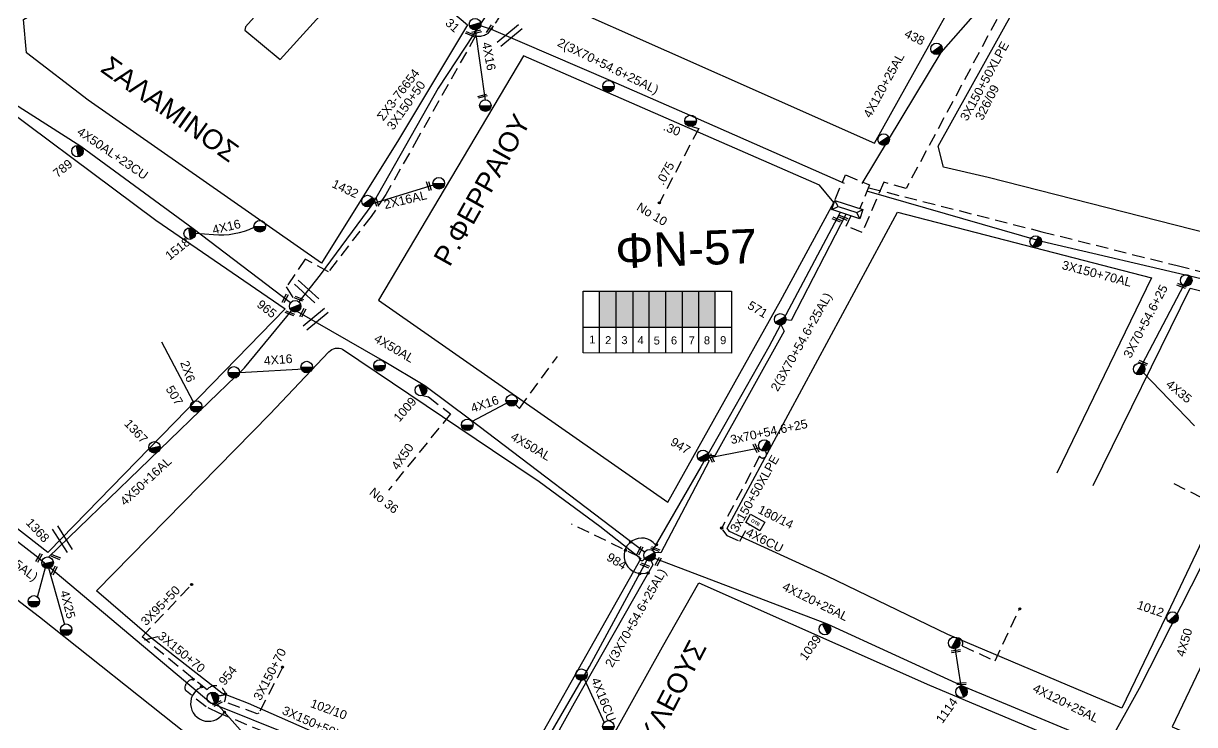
# Model space of a CAD drawing. Header units: millimetres. Extents: x 898 to 5598, y 789 to 3443.
# Drawn here: x 2237.5 to 2477, y 1443 to 1586.5 of the extents above; entities that cross this region are included whole.
import ezdxf

# ---------------------------------------------------------------- set-up
doc = ezdxf.new("R2010")
doc.units = ezdxf.units.MM
doc.linetypes.add('DASHED', pattern=[19.05, 12.7, -6.35])
for name, color, linetype in [('Pillar', 7, 'Continuous'), ('Pillar OTE', 7, 'Continuous'), ('Άγνωστα', 7, 'Continuous'), ('Γυμνά εναέρια ΧΤ (1Φ)   2x16AL', 7, 'Continuous'), ('Γυμνά εναέρια ΧΤ (3Φ)   4x50CU', 7, 'Continuous'), ('Γυμνά εναέρια ΧΤ και ΦΟΠ (3Φ)   4x50+16AL', 7, 'Continuous'), ('Εναέρια παροχή ΧΤ 4x16', 7, 'SYN_LINE'), ('Επιγραφές - Σχήματα', 7, 'Continuous'), ('Καλώδια ΧΤ   3x150+50AL', 7, 'DASHED'), ('Καλώδια ΧΤ   3x150+50AL XLPE', 7, 'DASHED'), ('Καλώδια ΧΤ   3x150+70AL', 7, 'DASHED'), ('Καλώδια ΧΤ   3x150AL+50CU', 7, 'DASHED'), ('Καλώδια ΧΤ   3x150AL+50XLPE', 7, 'DASHED'), ('Καλώδια ΧΤ   3x95+50 AL XLPE', 7, 'DASHED'), ('Καλώδια ΧΤ   4x25CU', 7, 'DASHED'), ('Μηχανική τομή', 7, 'Continuous'), ('Στύλος ΦΜ', 7, 'Continuous'), ('Στύλος ΦΜ @ 1', 7, 'Continuous'), ('Συνδέσεις', 7, 'Continuous'), ('Συνεστραμμένα ΧΤ   3x70+54.6+25 AL', 7, 'SYN_LINE'), ('Συνεστραμμένα ΧΤ   4x120+25 AL', 7, 'SYN_LINE'), ('Τομή', 7, 'Continuous'), ('Υποσταθμός πόλεως', 7, 'Continuous'), ('Υπόβαθρο ΔΕΗ', 7, 'Continuous'), ('Υπόγεια Καλώδια Δικτύου ΧΤ   .075', 7, 'DASHED'), ('Υπόγεια καλώδια Παροχών ΧΤ   4x16CU', 7, 'DASHED'), ('Υπόγεια καλώδια Παροχών ΧΤ   4x50AL', 7, 'DASHED'), ('Υπόγεια καλώδια Παροχών ΧΤ   4x6', 7, 'DASHED')]:
    doc.layers.add(name, color=color, linetype=linetype)
doc.styles.add('arial', font='arial.ttf')
doc.styles.get("Standard").update_dxf_attribs({"font": 'arial.ttf'})
doc.linetypes.add('SYN_LINE', pattern='A,0.5,-0.0001,["/\\/\\/\\/",Standard,S=0.1,R=0,X=0,Y=-0.05],-0.25', length=0.7501)
doc.dimstyles.new('ISO-25', dxfattribs={"dimtxt": 2.5, "dimasz": 2.5, "dimexe": 1.25, "dimexo": 0.625, "dimtad": 1, "dimtxsty": 'Standard', "dimcen": 2.5, "dimadec": 0, "dimazin": 0, "dimtfac": 1, "dimtmove": 0, "dimatfit": 3, "dimfxl": 1, "dimarcsym": 0})

# ---------------------------------------------------------------- blocks, each defined once
blk = doc.blocks.new('ΥΠΑΡΧΩΝ ΤΣΙΜΕΝΤΕΝΙΟΣ ΣΤΥΛΟΣ')
at = {"layer": 'Στύλος ΦΜ'}
blk.add_hatch(color=7, dxfattribs=at).paths.add_polyline_path([(-1.29, -2.28, 0.574793), (2.62, 0, 0.268822), (1.3, 2.27)])
at = {"layer": 'Στύλος ΦΜ', "color": 7}
blk.add_line((-1.29, -2.28), (1.3, 2.27), dxfattribs=at)
blk.add_circle((0, 0), 2.62, dxfattribs=at)
at = {"layer": 'Στύλος ΦΜ', "flags": 4}
for tag, p in [('ΑΡΙΘΜΟΣ', (-4.68, 8.05)), ('ΤΥΠΟΣ', (-4.91, 3.03))]:
    blk.add_attdef(tag, p, '', height=4, dxfattribs=at)
blk = doc.blocks.new('Pillar')
at = {"layer": 'Υποσταθμός πόλεως', "linetype": 'Continuous', "ltscale": 40}
blk.add_lwpolyline([(-8.57, 2.82), (8.57, 2.82), (8.57, -2.82), (-8.57, -2.82)], close=True, dxfattribs=at)
for points in [[(-5.75, 0), (-8.57, 2.82)], [(-8.57, -2.82), (-5.75, 0)], [(-5.75, 0), (5.75, 0)], [(5.75, 0), (8.57, 2.82)], [(8.57, -2.82), (5.75, 0)]]:
    blk.add_lwpolyline(points, dxfattribs=at)
at = {"layer": 'Pillar', "ltscale": 40}
blk.add_attdef('PILLAR', (-5.74, 3.71), '', height=2.52, dxfattribs=at)
blk = doc.blocks.new('ΜΗΧΑΝΙΚΗ ΤΟΜΗ')
at = {"layer": 'Μηχανική τομή', "ltscale": 40}
for p, q in [((-1.89, 0.78), (1.89, 0.78)), ((1.89, 0), (-1.89, 0))]:
    blk.add_line(p, q, dxfattribs=at)
blk = doc.blocks.new('ΤΟΜΗ')
at = {"layer": 'Τομή', "ltscale": 40}
for p, q in [((-5.68, 0), (5.68, 0)), ((5.68, -2.33), (-5.68, -2.33))]:
    blk.add_line(p, q, dxfattribs=at)
blk = doc.blocks.new('_ΣΥΝΔΕΣΗ')
at = {"layer": 'Συνδέσεις', "linetype": 'SYN_LINE', "ltscale": 40}
blk.add_hatch(color=256, dxfattribs=at).paths.add_polyline_path([(0.5, -0.01, 1), (-0.5, -0.01, 1)])
at = {"layer": 'Συνδέσεις'}
blk.add_circle((0, -0.01), 0.5, dxfattribs=at)
blk = doc.blocks.new('PILLAR ΟΤΕ')
at = {"layer": 'Pillar OTE', "ltscale": 40}
blk.add_lwpolyline([(-3.31, 2.02), (3.39, 2.02), (3.39, -1.99), (-3.31, -1.99)], close=True, dxfattribs=at)
at = {"layer": 'Pillar OTE', "insert": (-1.81, 0.71), "char_height": 1.3575, "width": 109.961, "attachment_point": 1}
blk.add_mtext('{\\fArial|b1|i0|c161|p34;OTE}', dxfattribs=at)

msp = doc.modelspace()

# ---------------------------------------------------------------- hatches: boundary and pattern name
at = {"layer": 'Καλώδια ΧΤ   3x150AL+50XLPE', "linetype": 'DASHED', "ltscale": 0.2}
h = msp.add_hatch(color=30, dxfattribs=at)
h.dxf.hatch_style = 1
h.paths.add_polyline_path([(2358.73, 1531.72), (2355.29, 1531.72), (2355.29, 1524.36), (2358.72, 1524.35)])
h = msp.add_hatch(color=62, dxfattribs=at)
h.dxf.hatch_style = 1
h.paths.add_polyline_path([(2362.16, 1531.72), (2358.73, 1531.72), (2358.72, 1524.35), (2362.16, 1524.35)])
h = msp.add_hatch(color=173, dxfattribs=at)
h.dxf.hatch_style = 1
h.paths.add_polyline_path([(2365.46, 1531.72), (2362.16, 1531.72), (2362.16, 1524.35), (2365.46, 1524.35)])
h = msp.add_hatch(color=2, dxfattribs=at)
h.dxf.hatch_style = 1
h.paths.add_polyline_path([(2368.85, 1531.72), (2365.46, 1531.72), (2365.46, 1524.35), (2368.85, 1524.34)])
h = msp.add_hatch(color=1, dxfattribs=at)
h.dxf.hatch_style = 1
h.paths.add_polyline_path([(2372.25, 1531.72), (2368.85, 1531.72), (2368.85, 1524.34), (2372.24, 1524.34)])
h = msp.add_hatch(color=27, dxfattribs=at)
h.dxf.hatch_style = 1
h.paths.add_polyline_path([(2375.58, 1531.72), (2372.25, 1531.72), (2372.24, 1524.34), (2375.58, 1524.34)])
h = msp.add_hatch(color=133, dxfattribs=at)
h.dxf.hatch_style = 1
h.paths.add_polyline_path([(2378.97, 1531.72), (2375.58, 1531.72), (2375.58, 1524.34), (2378.97, 1524.34)])

# ---------------------------------------------------------------- linework, layer by layer
at = {"layer": 'Pillar OTE', "ltscale": 40}
for points in [[(2351.96, 1519.08), (2351.96, 1531.72), (2382.29, 1531.72), (2382.29, 1519.05), (2351.96, 1519.08)], [(2355.28, 1519.08), (2355.29, 1531.72)], [(2358.72, 1519.07), (2358.73, 1531.72)], [(2362.16, 1519.07), (2362.16, 1531.72)], [(2365.46, 1519.07), (2365.46, 1531.72)], [(2368.85, 1519.06), (2368.85, 1531.72)], [(2372.24, 1519.06), (2372.25, 1531.72)], [(2375.58, 1519.06), (2375.58, 1531.72)], [(2378.97, 1519.05), (2378.97, 1531.72)], [(2351.96, 1524.36), (2382.29, 1524.33)]]:
    msp.add_lwpolyline(points, dxfattribs=at)
at = {"layer": 'Άγνωστα', "color": 6}
msp.add_lwpolyline([(2371.53, 1654.75), (2361.57, 1635.3), (2351.68, 1620.22), (2336.76, 1595.27), (2322.3, 1573.28), (2308.92, 1549.66), (2298.15, 1535.09), (2298.15, 1535.09), (2293.77, 1529.55)], dxfattribs=at)
at = {"layer": 'Άγνωστα', "color": 173, "linetype": 'Continuous'}
msp.add_lwpolyline([(2292.12, 1529.35), (2272.2, 1544.44), (2249.23, 1561.33), (2221.27, 1579.12)], dxfattribs=at)
at = {"layer": 'Άγνωστα', "color": 1, "linetype": 'SYN_LINE', "ltscale": 15}
msp.add_lwpolyline([(2474.73, 1532.91), (2466.32, 1516.76), (2466.32, 1516.76, 0.437956), (2466.32, 1516.76, 2.125412)], format="xyb", dxfattribs=at)
at = {"layer": 'Άγνωστα', "color": 173, "linetype": 'SYN_LINE', "ltscale": 15}
msp.add_lwpolyline([(2272.19, 1509.13), (2265.77, 1521.26)], dxfattribs=at)
at = {"layer": 'Άγνωστα', "color": 30, "linetype": 'DASHED', "ltscale": 0.2}
for points in [[(2337.8, 1508.87), (2338.91, 1507.74), (2346.68, 1518.35)], [(2363.43, 1477.32), (2363.43, 1477.32), (2349.55, 1484.09)]]:
    msp.add_lwpolyline(points, dxfattribs=at)
at = {"layer": 'Άγνωστα', "color": 1, "linetype": 'SYN_LINE', "ltscale": 15}
msp.add_lwpolyline([(2466.56, 1515.01), (2476.99, 1504.16)], dxfattribs=at)
at = {"layer": 'Άγνωστα', "color": 173, "linetype": 'DASHED', "ltscale": 0.2}
msp.add_lwpolyline([(2483.36, 1488.41), (2482.87, 1487.82), (2481.89, 1487.71), (2472.54, 1492.4)], dxfattribs=at)
at = {"layer": 'Άγνωστα', "color": 1, "linetype": 'Continuous', "ltscale": 0.2}
msp.add_lwpolyline([(2242.02, 1475.4), (2240.31, 1469.05)], dxfattribs=at)
at = {"layer": 'Άγνωστα', "color": 62, "linetype": 'DASHED', "ltscale": 0.2}
msp.add_lwpolyline([(2429.45, 1459.13), (2429.45, 1459.13), (2436.19, 1456.05), (2441.16, 1466.66)], dxfattribs=at)
at = {"layer": 'Άγνωστα', "color": 62, "linetype": 'SYN_LINE', "ltscale": 8}
msp.add_lwpolyline([(2429.29, 1450.89), (2428.01, 1458.81)], dxfattribs=at)
at = {"layer": 'Άγνωστα', "color": 27, "linetype": 'DASHED', "ltscale": 0.2}
msp.add_lwpolyline([(2290.5, 1454.81), (2285.65, 1445.38), (2285.31, 1445.22), (2278.57, 1447.71), (2278.72, 1448.12, 0.868265), (2275.02, 1450.11, 1.979632)], format="xyb", dxfattribs=at)
at = {"layer": 'Άγνωστα', "color": 30, "linetype": 'DASHED', "ltscale": 0.2}
msp.add_arc((2363.94, 1477.14), 0.544, 160.8144, 354.7797, dxfattribs=at)
at = {"layer": 'Άγνωστα', "color": 62, "linetype": 'DASHED', "ltscale": 0.2}
msp.add_arc((2428.56, 1459.68), 1.04, 328.6219, 98.6743, dxfattribs=at)
at = {"layer": 'Γυμνά εναέρια ΧΤ (1Φ)   2x16AL', "color": 6, "linetype": 'SYN_LINE', "ltscale": 8}
msp.add_lwpolyline([(2308.92, 1549.66), (2321.54, 1553.54)], dxfattribs=at)
at = {"layer": 'Γυμνά εναέρια ΧΤ (3Φ)   4x50CU', "color": 30, "linetype": 'Continuous', "ltscale": 0.2}
msp.add_lwpolyline([(2364.5, 1478.28), (2328.96, 1505.3), (2319.54, 1512.36), (2310.9, 1517.52), (2293.47, 1527.53)], dxfattribs=at)
at = {"layer": 'Γυμνά εναέρια ΧΤ (3Φ)   4x50CU', "color": 173}
msp.add_lwpolyline([(2501.83, 1525.58), (2484.81, 1488.13), (2465.69, 1450.39), (2459.24, 1438.88)], dxfattribs=at)
at = {"layer": 'Γυμνά εναέρια ΧΤ και ΦΟΠ (3Φ)   4x50+16AL', "color": 1}
msp.add_lwpolyline([(2568.18, 1509.65), (2539.57, 1518.61), (2502.52, 1527.83), (2478.34, 1534.24), (2445.68, 1541.89), (2409.95, 1552.2)], dxfattribs=at)
at = {"layer": 'Γυμνά εναέρια ΧΤ και ΦΟΠ (3Φ)   4x50+16AL', "color": 173, "ltscale": 40}
msp.add_lwpolyline([(2242.63, 1477.31), (2273.63, 1507.29), (2282.69, 1516.01), (2292.32, 1527.7)], dxfattribs=at)
at = {"layer": 'Εναέρια παροχή ΧΤ 4x16', "color": 6, "linetype": 'SYN_LINE', "ltscale": 15}
msp.add_lwpolyline([(2331.97, 1570.7), (2329.95, 1585.17)], dxfattribs=at)
at = {"layer": 'Εναέρια παροχή ΧΤ 4x16', "color": 173, "ltscale": 20}
msp.add_lwpolyline([(2272.66, 1543.61), (2276.36, 1543.29, 0.131971), (2284.65, 1544.78, -1.30407)], format="xyb", dxfattribs=at)
at = {"layer": 'Εναέρια παροχή ΧΤ 4x16', "color": 173, "linetype": 'Continuous', "ltscale": 0.2}
msp.add_lwpolyline([(2281.76, 1515.08), (2296.01, 1515.87)], dxfattribs=at)
at = {"layer": 'Εναέρια παροχή ΧΤ 4x16', "color": 30, "ltscale": 20}
msp.add_lwpolyline([(2329.19, 1505.07), (2337.33, 1509.35), (2337.8, 1508.87)], dxfattribs=at)
at = {"layer": 'Επιγραφές - Σχήματα', "linetype": 'DASHED', "ltscale": 0.2}
msp.add_lwpolyline([(2403.47, 1550.5), (2405.63, 1555.49), (2410.49, 1553.47), (2408.46, 1548.48)], dxfattribs=at)
at = {"layer": 'Καλώδια ΧΤ   3x150+50AL', "color": 173, "linetype": 'DASHED', "ltscale": 0.2}
msp.add_lwpolyline([(2341.47, 1610.56), (2341.47, 1610.56), (2348.94, 1605.74, -0.364448), (2348.47, 1604.13), (2340.68, 1591.29, -0.413416), (2337.62, 1589.09, 0.325454), (2335.47, 1588.61, 0.062495), (2333.49, 1585.67, -0.33837), (2329.93, 1583.95), (2318.29, 1563.28), (2311.6, 1551.49), (2308.61, 1547.02), (2299.84, 1535.65), (2295.11, 1538.28), (2291.24, 1532.59), (2292.98, 1529.8)], format="xyb", dxfattribs=at)
at = {"layer": 'Καλώδια ΧΤ   3x150+50AL XLPE', "color": 133, "linetype": 'DASHED', "ltscale": 0.2}
msp.add_lwpolyline([(2443.75, 1600.73, -0.012672), (2443.75, 1600.73), (2418.02, 1552.75), (2413.42, 1554.02), (2409.05, 1543.73), (2405.76, 1545.02), (2405.76, 1545.02)], format="xyb", dxfattribs=at)
msp.add_lwpolyline([(2405.76, 1545.02), (2406.71, 1547.09)], dxfattribs=at)
at = {"layer": 'Καλώδια ΧΤ   3x150+70AL', "color": 173, "ltscale": 0.2}
msp.add_lwpolyline([(2410.38, 1552.89), (2445.8, 1543.89), (2473.44, 1536.95), (2501.57, 1529.76), (2502.65, 1528.79), (2502.64, 1527.79)], dxfattribs=at)
at = {"layer": 'Καλώδια ΧΤ   3x150+70AL', "color": 27, "linetype": 'DASHED', "ltscale": 0.2}
msp.add_lwpolyline([(2275.02, 1450.11), (2261.74, 1460.98)], dxfattribs=at)
at = {"layer": 'Καλώδια ΧΤ   3x150AL+50CU', "color": 30, "linetype": 'DASHED', "ltscale": 0.2}
msp.add_lwpolyline([(2389.14, 1498.97, -1.211106), (2388.04, 1497.93), (2380.22, 1483.18), (2380.41, 1482.93)], format="xyb", dxfattribs=at)
at = {"layer": 'Καλώδια ΧΤ   3x150AL+50XLPE', "color": 27, "linetype": 'DASHED', "ltscale": 0.2}
msp.add_lwpolyline([(2334.59, 1422.54), (2293.71, 1438.59), (2277.52, 1445.35), (2274.82, 1446.67), (2270.8, 1449.87, -0.286688), (2270.49, 1450.74, -0.330196), (2272.32, 1452.33, -0.038771)], format="xyb", dxfattribs=at)
msp.add_arc((2277.59, 1451.49), 2.51, 264.0185, 299.8598, dxfattribs=at)
at = {"layer": 'Καλώδια ΧΤ   3x95+50 AL XLPE', "color": 27, "linetype": 'DASHED', "ltscale": 0.2}
msp.add_lwpolyline([(2261.74, 1460.98), (2272, 1471.8)], dxfattribs=at)
at = {"layer": 'Καλώδια ΧΤ   4x25CU', "color": 1, "linetype": 'SYN_LINE', "ltscale": 15}
msp.add_lwpolyline([(2245.94, 1463.41), (2242.7, 1475.01)], dxfattribs=at)
at = {"layer": 'Συνεστραμμένα ΧΤ   3x70+54.6+25 AL', "color": 27, "linetype": 'SYN_LINE', "ltscale": 20}
msp.add_lwpolyline([(2405.38, 1553.72), (2374.93, 1567.17), (2357.62, 1574.73), (2333.24, 1585.26), (2330.96, 1585.99)], dxfattribs=at)
at = {"layer": 'Συνεστραμμένα ΧΤ   3x70+54.6+25 AL', "color": 30, "linetype": 'SYN_LINE', "ltscale": 20}
for points in [[(2404.55, 1547.83), (2389.92, 1520.32), (2376, 1495.75), (2366.12, 1478.68)], [(2336.11, 1425.46), (2353.27, 1454.88), (2364.95, 1476.63)], [(2365.87, 1476.55), (2366.2, 1475.73), (2350.13, 1447.44), (2337.73, 1425.04), (2336.68, 1424.75)]]:
    msp.add_lwpolyline(points, dxfattribs=at)
at = {"layer": 'Συνεστραμμένα ΧΤ   3x70+54.6+25 AL', "color": 62, "linetype": 'SYN_LINE', "ltscale": 20}
msp.add_lwpolyline([(2405.72, 1547.53), (2394.52, 1525.74), (2393.44, 1525.84), (2392.48, 1524.79), (2393.07, 1523.54), (2378.91, 1498), (2376.47, 1498.02), (2377.7, 1496.98), (2367.83, 1478.17), (2367.83, 1478.17), (2366.54, 1478.24)], dxfattribs=at)
at = {"layer": 'Συνεστραμμένα ΧΤ   3x70+54.6+25 AL', "color": 1, "linetype": 'SYN_LINE', "ltscale": 20}
msp.add_lwpolyline([(2334.4, 1424.72), (2309.73, 1433.75), (2275.77, 1447.4), (2240.05, 1477.52), (2195.45, 1512.01), (2185.72, 1519.69), (2150.15, 1539.24)], dxfattribs=at)
at = {"layer": 'Συνεστραμμένα ΧΤ   3x70+54.6+25 AL', "color": 30, "linetype": 'SYN_LINE', "ltscale": 10}
msp.add_lwpolyline([(2377.53, 1497.62), (2387.99, 1499.65)], dxfattribs=at)
at = {"layer": 'Συνεστραμμένα ΧΤ   3x70+54.6+25 AL', "color": 0, "linetype": 'Continuous', "ltscale": 0.2}
msp.add_arc((2363.94, 1477.56), 3.63, 38.4878, 292.7163, dxfattribs=at)
at = {"layer": 'Συνεστραμμένα ΧΤ   4x120+25 AL', "color": 2, "ltscale": 20}
msp.add_lwpolyline([(2487.11, 1675.85), (2478.29, 1662.44), (2461.37, 1633.47), (2449.56, 1609.02), (2446.76, 1605.26), (2425.11, 1580.54), (2408.95, 1553.76)], dxfattribs=at)
at = {"layer": 'Συνεστραμμένα ΧΤ   4x120+25 AL', "color": 62, "ltscale": 20}
msp.add_lwpolyline([(2366.52, 1477.06), (2401.83, 1463.67), (2429.82, 1450.79), (2458.54, 1438.91)], dxfattribs=at)
at = {"layer": 'Συνεστραμμένα ΧΤ   4x120+25 AL', "color": 27, "linetype": 'SYN_LINE', "ltscale": 20}
msp.add_lwpolyline([(2276.79, 1447.62), (2286.92, 1436.19)], dxfattribs=at)
at = {"layer": 'Υπόβαθρο ΔΕΗ'}
for points in [[(2411.52, 1562.01), (2439.01, 1611.34), (2381.53, 1649.54), (2360.25, 1612.31), (2346.56, 1590.84), (2391.42, 1570.93), (2411.52, 1562.01)], [(2310.25, 1601.52), (2328.3, 1586.22), (2314.21, 1562.66), (2298.41, 1537.45), (2250.7, 1570.79), (2238.11, 1580.49), (2237.52, 1587.29), (2262.53, 1601.82), (2280.08, 1611.75), (2280.08, 1611.75), (2290.88, 1618.35), (2302.91, 1608.16), (2282.9, 1585.8), (2282.77, 1585.12), (2289.95, 1579.15), (2310.25, 1601.52)], [(2310.07, 1529.9), (2369.29, 1488.52), (2392.31, 1529.75), (2403.22, 1549.89), (2400.3, 1553.44), (2339.76, 1579.88), (2310.07, 1529.9)], [(2381.44, 1483.23), (2393.88, 1506.42), (2416.23, 1547.86), (2468.23, 1534.43), (2448.83, 1494.46)], [(2195.09, 1399.89), (2195.09, 1399.89), (2167.36, 1424.94), (2135.65, 1455.88), (2114.9, 1476.12), (2091.45, 1498.77), (2092.7, 1505.21), (2127.82, 1525.55), (2136.12, 1530.53), (2149.23, 1537.7), (2166.45, 1522.8), (2207.11, 1490.96), (2240.75, 1465.08), (2270.99, 1441.06), (2329.33, 1415.71), (2293.85, 1358.36), (2194.66, 1400.07)], [(2456.26, 1491.96), (2476.11, 1532.34), (2500.29, 1526.33), (2489.76, 1504.25), (2472.06, 1467.05), (2462.12, 1446.35), (2426.56, 1461.49), (2401.83, 1473.38), (2381.88, 1482.55), (2381.44, 1483.23)], [(2567.9, 1508.84), (2518.26, 1521.6), (2510.06, 1523.63), (2486.53, 1472.19), (2472.43, 1442.55), (2550.15, 1408.98), (2562.71, 1416.73), (2565.92, 1480.13), (2567.38, 1499.23), (2567.9, 1508.84)], [(2346.49, 1420), (2368.19, 1458.92), (2375.6, 1472.04), (2422.77, 1451.08), (2457.04, 1436.68), (2442.62, 1407.01), (2430.79, 1384.59), (2407.47, 1393.33), (2382.02, 1404.92), (2346.49, 1420)]]:
    msp.add_lwpolyline(points, dxfattribs=at)
msp.add_lwpolyline([(2425.64, 1557.09), (2424.57, 1561.42), (2449.58, 1606.38), (2481.26, 1592.62, 0.081449), (2499.76, 1587.95), (2515.96, 1584.53), (2535.01, 1582.31), (2547.44, 1581.12), (2570.9, 1580.56), (2571.5, 1580.16), (2569.13, 1532.95), (2568.95, 1523.92), (2565.83, 1521.78), (2514.03, 1535.01), (2476.49, 1544.34), (2434.76, 1554.95), (2425.64, 1557.09)], format="xyb", dxfattribs=at)
at = {"layer": 'Υπόβαθρο ΔΕΗ', "color": 0}
msp.add_lwpolyline([(2278.62, 1515.36), (2242.64, 1478.44), (2242.44, 1478.25), (2207.23, 1505.75), (2174.05, 1530.67), (2163.54, 1539.2), (2163.93, 1546.2), (2201.48, 1567.02), (2219.63, 1577.35), (2225.55, 1575.29), (2264.54, 1546.27), (2291.02, 1528.11)], close=True, dxfattribs=at)
msp.add_lwpolyline([(2252.41, 1470.38), (2287.87, 1506.53), (2299.96, 1519.33, -0.327899), (2302.75, 1519.84), (2333.4, 1499.17), (2342.98, 1492.8), (2355.36, 1483.66), (2363.74, 1477.04), (2335.1, 1426.27), (2303.16, 1438.66), (2283.51, 1447.32), (2278.08, 1449.42), (2263.68, 1460.72), (2252.41, 1470.38), (2252.41, 1470.38)], format="xyb", dxfattribs=at)
at = {"layer": 'Υπόβαθρο ΔΕΗ'}
msp.add_arc((2275.3, 1447.33), 3.64, 107.3508, 334.967, dxfattribs=at)
at = {"layer": 'Υπόγεια Καλώδια Δικτύου ΧΤ   .075', "color": 27, "ltscale": 0.2}
msp.add_lwpolyline([(2374.18, 1565.41), (2375.59, 1564.98), (2367.55, 1549.81)], dxfattribs=at)
at = {"layer": 'Υπόγεια καλώδια Παροχών ΧΤ   4x16CU', "color": 30, "linetype": 'Continuous', "ltscale": 0.2}
msp.add_lwpolyline([(2352.2, 1452.23), (2356.22, 1443.43)], dxfattribs=at)
at = {"layer": 'Υπόγεια καλώδια Παροχών ΧΤ   4x50AL', "color": 30, "linetype": 'DASHED', "ltscale": 0.2}
msp.add_lwpolyline([(2319.17, 1510.35), (2320.31, 1510.1), (2324.82, 1506.63), (2312.17, 1491), (2312.17, 1491, 0.308944), (2312.17, 1491, 2.284219)], format="xyb", dxfattribs=at)
at = {"layer": 'Υπόγεια καλώδια Παροχών ΧΤ   4x6', "color": 30, "linetype": 'DASHED', "ltscale": 0.2}
msp.add_lwpolyline([(2380.45, 1482.88), (2381.34, 1481.72), (2383.99, 1480.54), (2385.96, 1483.97)], dxfattribs=at)

# ---------------------------------------------------------------- block references
at = {"layer": 'Pillar', "xscale": 0.3510089375496004, "yscale": 0.3510089375496004, "zscale": 0.3510089375496004, "rotation": 341.8088092614574}
msp.add_blockref('Pillar', (2406, 1548.42), dxfattribs=at)
at = {"layer": 'Pillar OTE', "xscale": 0.5, "yscale": 0.5, "zscale": 0.5, "rotation": 330.115896687877}
msp.add_blockref('PILLAR ΟΤΕ', (2387.13, 1484.39), dxfattribs=at)
at = {"layer": 'Μηχανική τομή'}
for p, xscale, yscale, zscale, rotation in [((2333.02, 1585.23), 0.4999999999999992, 0.4999999999999992, 0.4999999999999992, 55.9346327800438), ((2328.9, 1584.49), 0.4999999999999994, 0.4999999999999994, 0.4999999999999994, 158.0723474601361), ((2330.22, 1584.57), 0.4999999999999992, 0.4999999999999992, 0.4999999999999992, 14.49527991928188), ((2331.4, 1571.43), 0.4999999999999992, 0.4999999999999992, 0.4999999999999992, 14.49527991928188), ((2320.58, 1553.28), 0.4999999999999992, 0.4999999999999992, 0.4999999999999992, 107.5095771857408), ((2309.81, 1550.04), 0.4999999999999992, 0.4999999999999992, 0.4999999999999992, 107.5095771857408), ((2403.89, 1546.56), 0.4999999999999994, 0.4999999999999994, 0.4999999999999994, 158.0723474601361), ((2405.2, 1546.92), 0.4999999999999994, 0.4999999999999994, 0.4999999999999994, 158.0723474601361), ((2474.39, 1532.98), 0.4999999999999994, 0.4999999999999994, 0.4999999999999994, 158.0723474601361), ((2290.81, 1530.32), 0.4999999999999994, 0.4999999999999994, 0.4999999999999994, 241.5307616979935), ((2293.9, 1530.36), 0.4999999999999994, 0.4999999999999994, 0.4999999999999994, 158.0723474601361), ((2292.02, 1527.35), 0.4999999999999994, 0.4999999999999994, 0.4999999999999994, 158.0723474601361), ((2294.44, 1527.38), 0.4999999999999994, 0.4999999999999994, 0.4999999999999994, 241.5307616979935), ((2466.52, 1517.23), 0.4999999999999994, 0.4999999999999994, 0.4999999999999994, 158.0723474601361), ((2387.14, 1499.51), 0.4999999999999993, 0.4999999999999993, 0.4999999999999993, 294.645232491848), ((2378.01, 1497.5), 0.4999999999999993, 0.4999999999999993, 0.4999999999999993, 294.645232491848), ((2240.48, 1477.23), 0.4999999999999993, 0.4999999999999993, 0.4999999999999993, 241.5307616979935), ((2363.38, 1478.68), 0.4999999999999994, 0.4999999999999994, 0.4999999999999994, 241.5307616979935), ((2366.79, 1479.14), 0.4999999999999994, 0.4999999999999994, 0.4999999999999994, 158.0723474601361), ((2244.17, 1477.48), 0.4999999999999994, 0.4999999999999994, 0.4999999999999994, 158.0723474601361), ((2364.67, 1475.77), 0.4999999999999994, 0.4999999999999994, 0.4999999999999994, 158.0723474601361), ((2367.13, 1476.45), 0.4999999999999994, 0.4999999999999994, 0.4999999999999994, 241.5307616979935), ((2243.59, 1474.65), 0.4999999999999994, 0.4999999999999994, 0.4999999999999994, 241.5307616979935), ((2428.17, 1458.25), 0.4999999999999994, 0.4999999999999994, 0.4999999999999994, 189.0228275289236), ((2429.32, 1451.57), 0.4999999999999994, 0.4999999999999994, 0.4999999999999994, 183.0762481315055), ((2277.07, 1447.5), 0.4999999999999992, 0.4999999999999992, 0.4999999999999992, 207.2967231423409)]:
    msp.add_blockref('ΜΗΧΑΝΙΚΗ ΤΟΜΗ', p, dxfattribs=dict(at, xscale=xscale, yscale=yscale, zscale=zscale, rotation=rotation))
at = {"layer": 'Στύλος ΦΜ @ 1', "ltscale": 40}
ref = msp.add_blockref('ΥΠΑΡΧΩΝ ΤΣΙΜΕΝΤΕΝΙΟΣ ΣΤΥΛΟΣ', (2329.84, 1586.35), dxfattribs=dict(at, xscale=0.4499999999998181, yscale=0.4499999999998181, zscale=0.4499999999998181, rotation=317.7230912714273))
ref.add_attrib('ΤΥΠΟΣ', '31', (2323.6, 1586.39), dxfattribs={"layer": 'Στύλος ΦΜ', "height": 1.8, "rotation": 317.7231, "flags": 4})
ref = msp.add_blockref('ΥΠΑΡΧΩΝ ΤΣΙΜΕΝΤΕΝΙΟΣ ΣΤΥΛΟΣ', (2424.22, 1581.32), dxfattribs=dict(at, xscale=0.449999999999818, yscale=0.449999999999818, zscale=0.449999999999818, rotation=333.6563132369712))
ref.add_attrib('ΤΥΠΟΣ', '438', (2417.48, 1583.83), dxfattribs={"layer": 'Στύλος ΦΜ', "height": 1.8, "rotation": 333.6563, "flags": 4})
for p, xscale, yscale, zscale, rotation in [((2357.15, 1573.65), 0.4499999999998181, 0.4499999999998181, 0.4499999999998181, 301.3863738544023), ((2331.95, 1569.69), 0.4499999999998181, 0.4499999999998181, 0.4499999999998181, 301.3863738544023), ((2373.93, 1566.56), 0.4499999999998181, 0.4499999999998181, 0.4499999999998181, 301.3863738544023), ((2413.42, 1562.73), 0.449999999999818, 0.449999999999818, 0.449999999999818, 333.6563132369712), ((2322.42, 1553.79), 0.4499999999998181, 0.4499999999998181, 0.4499999999998181, 301.3863738544023), ((2285.81, 1544.99), 0.4499999999998181, 0.4499999999998181, 0.4499999999998181, 301.3863738544023), ((2280.51, 1515.1), 0.4499999999998181, 0.4499999999998181, 0.4499999999998181, 301.3863738544023), ((2295.41, 1516.18), 0.4499999999998181, 0.4499999999998181, 0.4499999999998181, 301.3863738544023), ((2310.3, 1516.51), 0.4499999999998181, 0.4499999999998181, 0.4499999999998181, 301.3863738544023), ((2337.33, 1509.36), 0.4499999999998181, 0.4499999999998181, 0.4499999999998181, 301.3863738544023), ((2328.25, 1504.36), 0.4499999999998181, 0.4499999999998181, 0.4499999999998181, 301.3863738544023), ((2239.61, 1468.23), 0.4499999999998181, 0.4499999999998181, 0.4499999999998181, 301.3863738544023), ((2246.2, 1462.43), 0.4499999999998181, 0.4499999999998181, 0.4499999999998181, 301.3863738544023), ((2351.59, 1453.24), 0.4499999999998181, 0.4499999999998181, 0.4499999999998181, 301.3863738544023), ((2357.1, 1442.65), 0.4499999999998181, 0.4499999999998181, 0.4499999999998181, 301.3863738544023)]:
    msp.add_blockref('ΥΠΑΡΧΩΝ ΤΣΙΜΕΝΤΕΝΙΟΣ ΣΤΥΛΟΣ', p, dxfattribs=dict(at, xscale=xscale, yscale=yscale, zscale=zscale, rotation=rotation))
ref = msp.add_blockref('ΥΠΑΡΧΩΝ ΤΣΙΜΕΝΤΕΝΙΟΣ ΣΤΥΛΟΣ', (2248.53, 1560.38), dxfattribs=dict(at, xscale=0.4499999999998181, yscale=0.4499999999998181, zscale=0.4499999999998181, rotation=38.52441947455304))
ref.add_attrib('ΤΥΠΟΣ', '789', (2244.42, 1554.83), dxfattribs={"layer": 'Στύλος ΦΜ', "height": 1.8, "rotation": 38.5244, "flags": 4})
ref = msp.add_blockref('ΥΠΑΡΧΩΝ ΤΣΙΜΕΝΤΕΝΙΟΣ ΣΤΥΛΟΣ', (2307.85, 1550.16), dxfattribs=dict(at, xscale=0.4499999999998182, yscale=0.4499999999998182, zscale=0.4499999999998182, rotation=334.9885870914105))
ref.add_attrib('ΤΥΠΟΣ', '1432', (2300.39, 1553.06), dxfattribs={"layer": 'Στύλος ΦΜ', "height": 1.8, "rotation": 334.9886, "flags": 4})
ref = msp.add_blockref('ΥΠΑΡΧΩΝ ΤΣΙΜΕΝΤΕΝΙΟΣ ΣΤΥΛΟΣ', (2271.49, 1543.5), dxfattribs=dict(at, xscale=0.4499999999998181, yscale=0.4499999999998181, zscale=0.4499999999998181, rotation=38.52441947455304))
ref.add_attrib('ΤΥΠΟΣ', '1518', (2267.38, 1537.95), dxfattribs={"layer": 'Στύλος ΦΜ', "height": 1.8, "rotation": 38.5244, "flags": 4})
at = {"layer": 'Στύλος ΦΜ @ 1', "ltscale": 40, "xscale": 0.4499999999998181, "yscale": 0.4499999999998181, "zscale": 0.4499999999998181}
for p in [(2444.51, 1541.89), (2475.31, 1533.93), (2465.67, 1515.78), (2389.01, 1500.14), (2427.84, 1459.73)]:
    msp.add_blockref('ΥΠΑΡΧΩΝ ΤΣΙΜΕΝΤΕΝΙΟΣ ΣΤΥΛΟΣ', p, dxfattribs=at)
at = {"layer": 'Στύλος ΦΜ @ 1', "ltscale": 40}
ref = msp.add_blockref('ΥΠΑΡΧΩΝ ΤΣΙΜΕΝΤΕΝΙΟΣ ΣΤΥΛΟΣ', (2293.04, 1528.63), dxfattribs=dict(at, xscale=0.4499999999998183, yscale=0.4499999999998183, zscale=0.4499999999998183, rotation=321.9936248186428))
ref.add_attrib('ΤΥΠΟΣ', '965', (2285.05, 1528.68), dxfattribs={"layer": 'Στύλος ΦΜ', "height": 1.8, "rotation": 321.9936, "flags": 4})
ref = msp.add_blockref('ΥΠΑΡΧΩΝ ΤΣΙΜΕΝΤΕΝΙΟΣ ΣΤΥΛΟΣ', (2392.27, 1525.95), dxfattribs=dict(at, xscale=0.4499999999998181, yscale=0.4499999999998181, zscale=0.4499999999998181, rotation=328.8002883018036))
ref.add_attrib('ΤΥΠΟΣ', '571', (2385.4, 1528.31), dxfattribs={"layer": 'Στύλος ΦΜ', "height": 1.8, "rotation": 328.8003, "flags": 4})
ref = msp.add_blockref('ΥΠΑΡΧΩΝ ΤΣΙΜΕΝΤΕΝΙΟΣ ΣΤΥΛΟΣ', (2272.8, 1508.13), dxfattribs=dict(at, xscale=0.4499999999998181, yscale=0.4499999999998181, zscale=0.4499999999998181, rotation=301.3863738544023))
ref.add_attrib('ΤΥΠΟΣ', '507', (2266.5, 1511.71), dxfattribs={"layer": 'Στύλος ΦΜ', "height": 1.8, "rotation": 301.3864, "flags": 4})
ref = msp.add_blockref('ΥΠΑΡΧΩΝ ΤΣΙΜΕΝΤΕΝΙΟΣ ΣΤΥΛΟΣ', (2318.77, 1511.46), dxfattribs=dict(at, xscale=0.449999999999818, yscale=0.449999999999818, zscale=0.449999999999818, rotation=49.43192646620211))
ref.add_attrib('ΤΥΠΟΣ', '1009', (2314.37, 1504.81), dxfattribs={"layer": 'Στύλος ΦΜ', "height": 1.8, "rotation": 49.4319, "flags": 4})
ref = msp.add_blockref('ΥΠΑΡΧΩΝ ΤΣΙΜΕΝΤΕΝΙΟΣ ΣΤΥΛΟΣ', (2264.29, 1499.76), dxfattribs=dict(at, xscale=0.4499999999998181, yscale=0.4499999999998181, zscale=0.4499999999998181, rotation=312.8503839789107))
ref.add_attrib('ΤΥΠΟΣ', '1367', (2257.95, 1504.49), dxfattribs={"layer": 'Στύλος ΦΜ', "height": 1.8, "rotation": 312.8504, "flags": 4})
ref = msp.add_blockref('ΥΠΑΡΧΩΝ ΤΣΙΜΕΝΤΕΝΙΟΣ ΣΤΥΛΟΣ', (2376.47, 1498.02), dxfattribs=dict(at, xscale=0.4499999999998181, yscale=0.4499999999998181, zscale=0.4499999999998181, rotation=328.8002883018036))
ref.add_attrib('ΤΥΠΟΣ', '947', (2369.6, 1500.38), dxfattribs={"layer": 'Στύλος ΦΜ', "height": 1.8, "rotation": 328.8003, "flags": 4})
ref = msp.add_blockref('ΥΠΑΡΧΩΝ ΤΣΙΜΕΝΤΕΝΙΟΣ ΣΤΥΛΟΣ', (2242.41, 1476.15), dxfattribs=dict(at, xscale=0.4499999999998181, yscale=0.4499999999998181, zscale=0.4499999999998181, rotation=312.8503839789107))
ref.add_attrib('ΤΥΠΟΣ', '1368', (2237.84, 1484.22), dxfattribs={"layer": 'Στύλος ΦΜ', "height": 1.8, "rotation": 312.8504, "flags": 4})
ref = msp.add_blockref('ΥΠΑΡΧΩΝ ΤΣΙΜΕΝΤΕΝΙΟΣ ΣΤΥΛΟΣ', (2365.51, 1477.67), dxfattribs=dict(at, xscale=0.4499999999998181, yscale=0.4499999999998181, zscale=0.4499999999998181, rotation=328.8002883018036))
ref.add_attrib('ΤΥΠΟΣ', '984', (2356.57, 1476.78), dxfattribs={"layer": 'Στύλος ΦΜ', "height": 1.8, "rotation": 328.8003, "flags": 4})
ref = msp.add_blockref('ΥΠΑΡΧΩΝ ΤΣΙΜΕΝΤΕΝΙΟΣ ΣΤΥΛΟΣ', (2472.48, 1464.92), dxfattribs=dict(at, xscale=0.4499999999998181, yscale=0.4499999999998181, zscale=0.4499999999998181, rotation=340.9797483813572))
ref.add_attrib('ΤΥΠΟΣ', '1012', (2465.06, 1466.79), dxfattribs={"layer": 'Στύλος ΦΜ', "height": 1.8, "rotation": 340.9797, "flags": 4})
ref = msp.add_blockref('ΥΠΑΡΧΩΝ ΤΣΙΜΕΝΤΕΝΙΟΣ ΣΤΥΛΟΣ', (2401.41, 1462.57), dxfattribs=dict(at, xscale=0.449999999999818, yscale=0.449999999999818, zscale=0.449999999999818, rotation=54.61766917357565))
ref.add_attrib('ΤΥΠΟΣ', '1039', (2397.52, 1455.98), dxfattribs={"layer": 'Στύλος ΦΜ', "height": 1.8, "rotation": 54.6177, "flags": 4})
ref = msp.add_blockref('ΥΠΑΡΧΩΝ ΤΣΙΜΕΝΤΕΝΙΟΣ ΣΤΥΛΟΣ', (2276.2, 1448.5), dxfattribs=dict(at, xscale=0.4499999999998181, yscale=0.4499999999998181, zscale=0.4499999999998181, rotation=50.88353260286397))
ref.add_attrib('ΤΥΠΟΣ', '954', (2278.62, 1450.89), dxfattribs={"layer": 'Στύλος ΦΜ', "height": 1.8, "rotation": 50.8835, "flags": 4})
ref = msp.add_blockref('ΥΠΑΡΧΩΝ ΤΣΙΜΕΝΤΕΝΙΟΣ ΣΤΥΛΟΣ', (2429.33, 1449.72), dxfattribs=dict(at, xscale=0.449999999999818, yscale=0.449999999999818, zscale=0.449999999999818, rotation=54.61766917357565))
ref.add_attrib('ΤΥΠΟΣ', '1114', (2425.44, 1443.12), dxfattribs={"layer": 'Στύλος ΦΜ', "height": 1.8, "rotation": 54.6177, "flags": 4})
at = {"layer": 'Συνδέσεις'}
for p, xscale, yscale, zscale in [((2367.55, 1549.79), 0.4499999999999886, 0.4499999999999886, 0.4499999999999886), ((2380.3, 1483.27), 0.4499999999999886, 0.4499999999999886, 0.4499999999999886), ((2361.66, 1480.37), 0.4499999999999886, 0.4499999999999886, 0.4499999999999886), ((2360.61, 1478.69), 0.4499999999999886, 0.4499999999999886, 0.4499999999999886), ((2366.96, 1479.83), 0.4499999999999886, 0.4499999999999886, 0.4499999999999886), ((2363.49, 1473.93), 0.4499999999999886, 0.4499999999999886, 0.4499999999999886), ((2365.26, 1474.05), 0.4499999999999886, 0.4499999999999886, 0.4499999999999886), ((2271.87, 1471.7), 0.4499999999999886, 0.4499999999999886, 0.4499999999999886), ((2441.26, 1466.71), 0.4269106578527992, 0.4269106578527992, 0.4269106578527992), ((2290.47, 1454.79), 0.4499999999999886, 0.4499999999999886, 0.4499999999999886), ((2272.19, 1452.31), 0.4499999999999886, 0.4499999999999886, 0.4499999999999886), ((2273.92, 1450.8), 0.4499999999999886, 0.4499999999999886, 0.4499999999999886), ((2278.75, 1449.3), 0.4499999999999886, 0.4499999999999886, 0.4499999999999886), ((2278.6, 1445.57), 0.4499999999999886, 0.4499999999999886, 0.4499999999999886)]:
    msp.add_blockref('_ΣΥΝΔΕΣΗ', p, dxfattribs=dict(at, xscale=xscale, yscale=yscale, zscale=zscale))
at = {"layer": 'Τομή'}
for p, xscale, yscale, zscale, rotation in [((2336.58, 1584.49), 0.5, 0.5, 0.5, 39.8320242081554), ((2295.77, 1532.07), 0.5, 0.5, 0.5, 317.780865223138), ((2296.87, 1526.42), 0.5, 0.5, 0.5, 39.8320242081554), ((2244.97, 1480.64), 0.4999999999999999, 0.4999999999999999, 0.4999999999999999, 122.3575016429983)]:
    msp.add_blockref('ΤΟΜΗ', p, dxfattribs=dict(at, xscale=xscale, yscale=yscale, zscale=zscale, rotation=rotation))

# ---------------------------------------------------------------- texts
at = {"ltscale": 40, "width": 94.4586, "attachment_point": 1, "style": 'arial'}
for s, insert, char_height, rotation in [('ΣAΛAMINOΣ', (2255.28, 1580.09), 4, 324.6271), ('P.ΦEPPAIOY', (2321.16, 1538.46), 4, 60.8463), ('ΦN-57', (2358.4, 1543.39), 7, 2.1857), ('ΠEPIKΛEOYΣ', (2357.27, 1429.03), 4, 62.51)]:
    msp.add_mtext(s, dxfattribs=dict(at, insert=insert, char_height=char_height, rotation=rotation))
at = {"ltscale": 30, "char_height": 1.63, "width": 11.2573, "attachment_point": 1}
for s, insert in [('1', (2353.2, 1522.64)), ('2', (2356.44, 1522.51)), ('3', (2359.77, 1522.51)), ('4', (2363.08, 1522.51)), ('5', (2366.38, 1522.43)), ('6', (2369.9, 1522.45)), ('7', (2373.53, 1522.45)), ('8', (2376.64, 1522.48)), ('9', (2379.97, 1522.51))]:
    msp.add_mtext(s, dxfattribs=dict(at, insert=insert))
at = {"layer": 'Άγνωστα', "ltscale": 40, "char_height": 1.8, "attachment_point": 1, "style": 'arial'}
for s, insert, width, rotation in [('2(3X70+54.6+25AL)', (2347.31, 1583.6), 31.6072, 333.7751), ('3X150+50XLPE', (2428.93, 1567.26), 31.6072, 61.3165), ('ΣX3-76654', (2309.62, 1567.51), 7.1535, 52.6303), ('3X150+50', (2311.64, 1565.58), 31.6072, 54.4795), ('326/09', (2432.03, 1567.33), 11.3386, 63.0592), ('4X50AL+23CU', (2249.27, 1565.42), 31.6072, 325.6485), ('.30', (2368.84, 1566.38), 31.6072, 338.091), ('No 10', (2363.64, 1549.98), 11.3386, 328.9214), ('3X70+54.6+25', (2462.34, 1518.67), 31.6072, 62.2257), ('2(3X70+54.6+25AL)', (2390.19, 1511.93), 31.6072, 60.4689), ('4X16', (2286.57, 1518.39), 31.6072, 4.3624), ('2X6', (2271.22, 1517.71), 31.6072, 288.8737), ('4X35', (2472.12, 1513.76), 31.6072, 320.8476), ('4X50', (2312.56, 1495.98), 31.6072, 55.0604), ('3x150+50XLPE', (2381.9, 1483.12), 31.6072, 60.4689), ('No 36', (2309.18, 1491.68), 7.1535, 321.2047), ('2(3X70+54.6+25AL)', (2222.55, 1487.29), 31.6072, 323.1309), ('2(3X70+54.6+25AL)', (2356.34, 1455.46), 31.6072, 60.4689), ('3X95+50', (2261.29, 1464.4), 31.6072, 45.4347), ('4X25', (2246.72, 1470.67), 31.6072, 284.1199), ('3X150+70', (2265.94, 1462.24), 31.6072, 320.4695), ('4X50', (2473.18, 1457.28), 31.6072, 73.3765), ('3X150+70', (2284.4, 1448.62), 31.6072, 62.5902), ('102/10', (2296.64, 1448.34), 7.1535, 339.8175), ('3X150+50XLPE', (2290.94, 1446.91), 31.6072, 336.254)]:
    msp.add_mtext(s, dxfattribs=dict(at, insert=insert, width=width, rotation=rotation))
at = {"layer": 'Γυμνά εναέρια ΧΤ (1Φ)   2x16AL', "ltscale": 40, "insert": (2311.03, 1550.25), "char_height": 1.8, "width": 31.6072, "attachment_point": 1, "rotation": 13.455, "style": 'arial'}
msp.add_mtext('2X16AL', dxfattribs=at)
at = {"layer": 'Γυμνά εναέρια ΧΤ και ΦΟΠ (3Φ)   4x50+16AL', "ltscale": 40, "insert": (2257.03, 1489.02), "char_height": 1.8, "width": 31.6072, "attachment_point": 1, "rotation": 42.8234, "style": 'arial'}
msp.add_mtext('4X50+16AL', dxfattribs=at)
at = {"layer": 'Εναέρια παροχή ΧΤ 4x16', "ltscale": 20, "char_height": 1.8, "width": 31.6072, "attachment_point": 1, "style": 'arial'}
for s, insert, rotation in [('4X16', (2333.02, 1582.84), 280.8639), ('4X16', (2275.93, 1545.08), 13.455), ('4X16', (2328.74, 1508.55), 18.56), ('3x70+54.6+25', (2381.9, 1502.17), 12.0808)]:
    msp.add_mtext(s, dxfattribs=dict(at, insert=insert, rotation=rotation))
at = {"layer": 'Καλώδια ΧΤ   3x150+70AL', "ltscale": 0.2, "insert": (2450.18, 1538.02), "char_height": 1.8, "width": 31.6072, "attachment_point": 1, "rotation": 345.4088, "style": 'arial'}
msp.add_mtext('3X150+70AL', dxfattribs=at)
at = {"layer": 'Συνεστραμμένα ΧΤ   4x120+25 AL', "ltscale": 20, "char_height": 1.8, "width": 31.6072, "attachment_point": 1, "style": 'arial'}
for s, insert, rotation in [('4X120+25AL', (2409.14, 1567.87), 61.3165), ('180/14', (2388.31, 1488.02), 333.5375), ('4X6CU', (2385.85, 1483.39), 333.5375), ('4X120+25AL', (2393.32, 1472.28), 333.5375), ('4X120+25AL', (2444.55, 1451.48), 333.5375)]:
    msp.add_mtext(s, dxfattribs=dict(at, insert=insert, rotation=rotation))
at = {"layer": 'Υπόγεια Καλώδια Δικτύου ΧΤ   .075', "ltscale": 0.2, "insert": (2366.76, 1554.11), "char_height": 1.8, "width": 31.6072, "attachment_point": 1, "rotation": 61.3165, "style": 'arial'}
msp.add_mtext('.075', dxfattribs=at)
at = {"layer": 'Υπόγεια καλώδια Παροχών ΧΤ   4x16CU', "ltscale": 0.2, "insert": (2355.23, 1452.88), "char_height": 1.8, "width": 31.6072, "attachment_point": 1, "rotation": 291.5188, "style": 'arial'}
msp.add_mtext('4X16CU', dxfattribs=at)
at = {"layer": 'Υπόγεια καλώδια Παροχών ΧΤ   4x50AL', "ltscale": 0.2, "char_height": 1.8, "width": 31.6072, "attachment_point": 1, "rotation": 329.6383, "style": 'arial'}
for insert in [(2309.91, 1523.07), (2337.85, 1503.01)]:
    msp.add_mtext('4X50AL', dxfattribs=dict(at, insert=insert))

# ---------------------------------------------------------------- leaders
at = {"layer": 'Επιγραφές - Σχήματα', "ltscale": 40}
msp.add_leader([(2262.26, 1460.34), (2264.94, 1461.03)], dimstyle='ISO-25', override={"dimasz": 1, "dimtad": 0}, dxfattribs=at)

doc.saveas('drawing.dxf')
